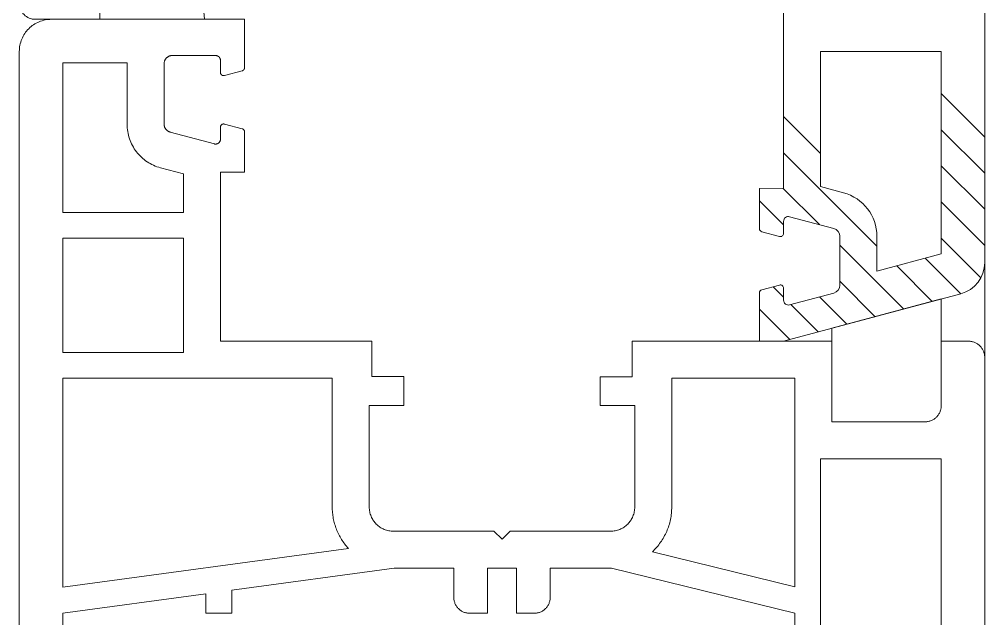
# Model space of a CAD drawing. Header units: centimetres. Extents: x 16433 to 114398, y -50094 to -12305.
# Drawn here: x 66731.34 to 66737.34, y -38597.38 to -38593.66 of the extents above; entities that cross this region are included whole.
import ezdxf

# ---------------------------------------------------------------- set-up
doc = ezdxf.new("R2010")
doc.units = ezdxf.units.CM
doc.header["$LTSCALE"] = 0.5
doc.layers.get('0').update_dxf_attribs({"linetype": 'CONTINUOUS'})
doc.layers.add('0-Coupe A.3', color=7, linetype='CONTINUOUS')

# ---------------------------------------------------------------- blocks, each defined once
blk = doc.blocks.new('Groupe-364-1')
at = {"color": 7, "linetype": 'Continuous', "lineweight": 5}
blk.add_polyline3d([(10408.2603, -46985.6852, 0), (10393.0472, -46988.5662, 0)], dxfattribs=at)
blk = doc.blocks.new('Groupe-369-1')
at = {"color": 7, "linetype": 'Continuous', "lineweight": 5}
for p, q in [((10396.6067, -46987.8921), (10396.3916, -46988.2077)), ((10396.8085, -46987.8779), (10396.6122, -46988.1659)), ((10396.3861, -46987.9339), (10396.1711, -46988.2494)), ((10395.9449, -46988.0175), (10395.7299, -46988.333)), ((10396.1655, -46987.9757), (10395.9505, -46988.2912)), ((10396.9292, -46987.9827), (10396.7536, -46988.2403)), ((10397.0088, -46988.1478), (10396.8332, -46988.4054)), ((10397.0883, -46988.313), (10396.7722, -46988.7768)), ((10397.1679, -46988.4781), (10396.9928, -46988.735)), ((10396.7348, -46988.5498), (10396.2729, -46989.2276)), ((10397.2475, -46988.6432), (10397.1118, -46988.8422)), ((10397.327, -46988.8084), (10397.1914, -46989.0074)), ((10396.6707, -46988.9257), (10396.4911, -46989.1893)), ((10397.4066, -46988.9735), (10397.2563, -46989.194)), ((10396.2355, -46989.0006), (10396.0523, -46989.2693)), ((10397.1552, -46989.0605), (10397.1034, -46989.1365)), ((10396.714, -46989.144), (10396.5946, -46989.3193))]:
    blk.add_line(p, q, dxfattribs=at)
at = {"color": 7, "linetype": 'Continuous', "lineweight": 5, "flags": 128}
for points in [[(10396.2445, -46994.0674, 0.414214), (10396.3241, -46993.9505), (10396.2497, -46993.5575), (10395.9844, -46993.6077)], [(10394.99, -46989.4705), (10396.4905, -46989.1863), (10396.5185, -46989.3337), (10396.7646, -46989.2871, 0.339454), (10396.7808, -46989.269), (10396.7893, -46989.1554, 0.493145), (10396.7656, -46989.1342), (10396.692, -46989.1482, -0.493145), (10396.6565, -46989.1165), (10396.6777, -46988.8324, -0.339454), (10396.7183, -46988.787), (10397.0169, -46988.7305, -0.339454), (10397.0712, -46988.7579), (10397.1948, -46989.0145, -0.493145), (10397.1734, -46989.057), (10397.0997, -46989.071, 0.493145), (10397.0854, -46989.0993), (10397.1348, -46989.2019, 0.339454), (10397.1566, -46989.2129), (10397.4519, -46989.157), (10397.4239, -46989.0096), (10396.9289, -46987.982, 0.339454), (10396.7115, -46987.8723), (10392.5734, -46988.6559)]]:
    blk.add_lwpolyline(points, format="xyb", dxfattribs=at)
blk.add_lwpolyline([(10396.1753, -46993.1645), (10396.1287, -46992.9188), (10395.8389, -46993.0005)], dxfattribs=at)
blk.add_lwpolyline([(10395.473, -46988.3816), (10396.709, -46988.1476), (10396.8887, -46988.5206), (10396.6755, -46988.561, 0.339454), (10396.4483, -46988.8152), (10396.4373, -46988.9623), (10395.6126, -46989.1185), (10395.473, -46988.3816)], format="xyb", close=True, dxfattribs=at)
at = {"color": 7, "linetype": 'Continuous', "lineweight": 5}
for points in [[(10405.8733, -46992.2439, 0), (10396.5392, -46994.0116, 0), (10396.5295, -46994.0131, 0), (10396.5198, -46994.0143, 0), (10396.51, -46994.0149, 0), (10396.5002, -46994.015, 0), (10396.4904, -46994.0147, 0), (10396.4806, -46994.0139, 0), (10396.4708, -46994.0126, 0), (10396.4612, -46994.0108, 0), (10396.4516, -46994.0086, 0), (10396.4422, -46994.0059, 0), (10396.4329, -46994.0027, 0), (10396.4238, -46993.9991, 0), (10396.4148, -46993.995, 0), (10396.4061, -46993.9906, 0), (10396.3976, -46993.9856, 0), (10396.3894, -46993.9803, 0), (10396.3814, -46993.9746, 0), (10396.3737, -46993.9685, 0), (10396.3663, -46993.962, 0), (10396.3593, -46993.9552, 0), (10396.3526, -46993.948, 0), (10396.3462, -46993.9405, 0), (10396.3403, -46993.9327, 0), (10396.3347, -46993.9246, 0), (10396.3295, -46993.9163, 0), (10396.3248, -46993.9077, 0), (10396.3204, -46993.8989, 0), (10396.3165, -46993.8899, 0), (10396.3131, -46993.8807, 0), (10396.3101, -46993.8713, 0), (10396.3076, -46993.8619, 0), (10396.3055, -46993.8523, 0), (10396.0822, -46992.6732, 0), (10396.3775, -46992.6173, 0), (10396.3783, -46992.6172, 0), (10396.3791, -46992.6171, 0), (10396.3799, -46992.617, 0), (10396.3807, -46992.617, 0), (10396.3816, -46992.617, 0), (10396.3824, -46992.617, 0), (10396.3832, -46992.617, 0), (10396.384, -46992.6171, 0), (10396.3848, -46992.6173, 0), (10396.3856, -46992.6174, 0), (10396.3864, -46992.6176, 0), (10396.3872, -46992.6179, 0), (10396.388, -46992.6181, 0), (10396.3887, -46992.6184, 0), (10396.3895, -46992.6187, 0), (10396.3902, -46992.6191, 0), (10396.3909, -46992.6195, 0), (10396.3917, -46992.6199, 0), (10396.3923, -46992.6203, 0), (10396.393, -46992.6208, 0), (10396.3937, -46992.6213, 0), (10396.3943, -46992.6218, 0), (10396.3949, -46992.6224, 0), (10396.3955, -46992.6229, 0), (10396.396, -46992.6235, 0), (10396.3966, -46992.6241, 0), (10396.3971, -46992.6248, 0), (10396.3976, -46992.6254, 0), (10396.398, -46992.6261, 0), (10396.3985, -46992.6268, 0), (10396.3989, -46992.6275, 0), (10396.3992, -46992.6283, 0), (10396.4487, -46992.7309, 0), (10396.4491, -46992.7319, 0), (10396.4495, -46992.733, 0), (10396.4499, -46992.7341, 0), (10396.4502, -46992.7352, 0), (10396.4504, -46992.7363, 0), (10396.4505, -46992.7374, 0), (10396.4506, -46992.7386, 0), (10396.4506, -46992.7397, 0), (10396.4506, -46992.7409, 0), (10396.4505, -46992.742, 0), (10396.4503, -46992.7431, 0), (10396.4501, -46992.7443, 0), (10396.4498, -46992.7454, 0), (10396.4494, -46992.7465, 0), (10396.449, -46992.7475, 0), (10396.4485, -46992.7486, 0), (10396.448, -46992.7496, 0), (10396.4474, -46992.7505, 0), (10396.4467, -46992.7515, 0), (10396.446, -46992.7524, 0), (10396.4452, -46992.7532, 0), (10396.4444, -46992.754, 0), (10396.4436, -46992.7548, 0), (10396.4427, -46992.7555, 0), (10396.4417, -46992.7562, 0), (10396.4408, -46992.7568, 0), (10396.4398, -46992.7573, 0), (10396.4387, -46992.7578, 0), (10396.4377, -46992.7583, 0), (10396.4366, -46992.7586, 0), (10396.4355, -46992.7589, 0), (10396.4344, -46992.7592, 0), (10396.3607, -46992.7731, 0), (10396.3592, -46992.7735, 0), (10396.3578, -46992.7738, 0), (10396.3564, -46992.7743, 0), (10396.355, -46992.7748, 0), (10396.3537, -46992.7754, 0), (10396.3524, -46992.776, 0), (10396.3511, -46992.7768, 0), (10396.3498, -46992.7775, 0), (10396.3486, -46992.7784, 0), (10396.3474, -46992.7793, 0), (10396.3463, -46992.7802, 0), (10396.3452, -46992.7812, 0), (10396.3442, -46992.7823, 0), (10396.3432, -46992.7834, 0), (10396.3423, -46992.7845, 0), (10396.3415, -46992.7857, 0), (10396.3407, -46992.787, 0), (10396.3399, -46992.7882, 0), (10396.3393, -46992.7895, 0), (10396.3386, -46992.7909, 0), (10396.3381, -46992.7923, 0), (10396.3376, -46992.7937, 0), (10396.3372, -46992.7951, 0), (10396.3369, -46992.7965, 0), (10396.3366, -46992.7979, 0), (10396.3364, -46992.7994, 0), (10396.3363, -46992.8009, 0), (10396.3363, -46992.8023, 0), (10396.3363, -46992.8038, 0), (10396.3364, -46992.8053, 0), (10396.3365, -46992.8068, 0), (10396.3368, -46992.8082, 0), (10396.387, -46993.0735, 0), (10396.3875, -46993.0759, 0), (10396.3882, -46993.0783, 0), (10396.3889, -46993.0806, 0), (10396.3898, -46993.0829, 0), (10396.3908, -46993.0851, 0), (10396.3918, -46993.0874, 0), (10396.393, -46993.0895, 0), (10396.3943, -46993.0916, 0), (10396.3957, -46993.0936, 0), (10396.3972, -46993.0956, 0), (10396.3988, -46993.0974, 0), (10396.4005, -46993.0992, 0), (10396.4022, -46993.1009, 0), (10396.4041, -46993.1025, 0), (10396.406, -46993.1041, 0), (10396.408, -46993.1055, 0), (10396.41, -46993.1068, 0), (10396.4122, -46993.1081, 0), (10396.4144, -46993.1092, 0), (10396.4166, -46993.1102, 0), (10396.4189, -46993.1111, 0), (10396.4212, -46993.1119, 0), (10396.4236, -46993.1126, 0), (10396.4259, -46993.1131, 0), (10396.4284, -46993.1136, 0), (10396.4308, -46993.1139, 0), (10396.4332, -46993.1141, 0), (10396.4357, -46993.1142, 0), (10396.4381, -46993.1141, 0), (10396.4406, -46993.114, 0), (10396.443, -46993.1137, 0), (10396.4454, -46993.1133, 0), (10396.8158, -46993.0432, 0), (10396.8178, -46993.0428, 0), (10396.8198, -46993.0423, 0), (10396.8218, -46993.0417, 0), (10396.8237, -46993.041, 0), (10396.8256, -46993.0403, 0), (10396.8275, -46993.0394, 0), (10396.8293, -46993.0385, 0), (10396.8311, -46993.0376, 0), (10396.8329, -46993.0365, 0), (10396.8346, -46993.0354, 0), (10396.8363, -46993.0342, 0), (10396.8379, -46993.033, 0), (10396.8394, -46993.0317, 0), (10396.841, -46993.0303, 0), (10396.8424, -46993.0289, 0), (10396.8438, -46993.0274, 0), (10396.8451, -46993.0258, 0), (10396.8464, -46993.0242, 0), (10396.8476, -46993.0225, 0), (10396.8487, -46993.0208, 0), (10396.8498, -46993.0191, 0), (10396.8508, -46993.0173, 0), (10396.8517, -46993.0155, 0), (10396.8525, -46993.0136, 0), (10396.8533, -46993.0117, 0), (10396.854, -46993.0098, 0), (10396.8546, -46993.0078, 0), (10396.8551, -46993.0058, 0), (10396.8555, -46993.0039, 0), (10396.8559, -46993.0018, 0), (10396.8562, -46992.9998, 0), (10396.8564, -46992.9978, 0), (10396.8776, -46992.7137, 0), (10396.8777, -46992.712, 0), (10396.8777, -46992.7103, 0), (10396.8776, -46992.7085, 0), (10396.8773, -46992.7068, 0), (10396.877, -46992.7051, 0), (10396.8766, -46992.7035, 0), (10396.8761, -46992.7018, 0), (10396.8755, -46992.7002, 0), (10396.8748, -46992.6987, 0), (10396.8741, -46992.6971, 0), (10396.8732, -46992.6956, 0), (10396.8722, -46992.6942, 0), (10396.8712, -46992.6928, 0), (10396.8701, -46992.6915, 0), (10396.8689, -46992.6903, 0), (10396.8677, -46992.6891, 0), (10396.8664, -46992.688, 0), (10396.865, -46992.6869, 0), (10396.8636, -46992.686, 0), (10396.8621, -46992.6851, 0), (10396.8606, -46992.6843, 0), (10396.859, -46992.6837, 0), (10396.8574, -46992.6831, 0), (10396.8557, -46992.6825, 0), (10396.8541, -46992.6821, 0), (10396.8524, -46992.6818, 0), (10396.8507, -46992.6816, 0), (10396.849, -46992.6815, 0), (10396.8472, -46992.6815, 0), (10396.8455, -46992.6815, 0), (10396.8438, -46992.6817, 0), (10396.8421, -46992.682, 0), (10396.7684, -46992.6959, 0), (10396.7673, -46992.6961, 0), (10396.7662, -46992.6962, 0), (10396.765, -46992.6963, 0), (10396.7639, -46992.6963, 0), (10396.7627, -46992.6962, 0), (10396.7616, -46992.696, 0), (10396.7605, -46992.6958, 0), (10396.7594, -46992.6955, 0), (10396.7583, -46992.6952, 0), (10396.7572, -46992.6948, 0), (10396.7561, -46992.6943, 0), (10396.7551, -46992.6938, 0), (10396.7541, -46992.6933, 0), (10396.7532, -46992.6926, 0), (10396.7523, -46992.6919, 0), (10396.7514, -46992.6912, 0), (10396.7505, -46992.6904, 0), (10396.7498, -46992.6896, 0), (10396.749, -46992.6887, 0), (10396.7483, -46992.6878, 0), (10396.7477, -46992.6868, 0), (10396.7471, -46992.6858, 0), (10396.7466, -46992.6848, 0), (10396.7462, -46992.6838, 0), (10396.7458, -46992.6827, 0), (10396.7454, -46992.6816, 0), (10396.7452, -46992.6805, 0), (10396.7449, -46992.6794, 0), (10396.7448, -46992.6782, 0), (10396.7447, -46992.6771, 0), (10396.7447, -46992.6759, 0), (10396.7448, -46992.6748, 0), (10396.7533, -46992.5612, 0), (10396.7533, -46992.5604, 0), (10396.7534, -46992.5596, 0), (10396.7536, -46992.5588, 0), (10396.7538, -46992.558, 0), (10396.754, -46992.5572, 0), (10396.7542, -46992.5564, 0), (10396.7545, -46992.5557, 0), (10396.7548, -46992.5549, 0), (10396.7551, -46992.5541, 0), (10396.7555, -46992.5534, 0), (10396.7559, -46992.5527, 0), (10396.7563, -46992.552, 0), (10396.7568, -46992.5513, 0), (10396.7572, -46992.5507, 0), (10396.7577, -46992.55, 0), (10396.7583, -46992.5494, 0), (10396.7588, -46992.5488, 0), (10396.7594, -46992.5482, 0), (10396.76, -46992.5477, 0), (10396.7607, -46992.5471, 0), (10396.7613, -46992.5466, 0), (10396.762, -46992.5462, 0), (10396.7627, -46992.5457, 0), (10396.7634, -46992.5453, 0), (10396.7641, -46992.5449, 0), (10396.7648, -46992.5446, 0), (10396.7656, -46992.5442, 0), (10396.7663, -46992.5439, 0), (10396.7671, -46992.5437, 0), (10396.7679, -46992.5434, 0), (10396.7687, -46992.5432, 0), (10396.7695, -46992.5431, 0), (10397.0156, -46992.4964, 0), (10397.0435, -46992.6438, 0), (10398.0752, -46992.4485, 0), (10397.9003, -46991.5249, 0), (10398.1164, -46991.4839, 0), (10398.0792, -46991.2874, 0), (10398.2561, -46991.2539, 0), (10398.2961, -46991.4652, 0), (10398.9151, -46991.348, 0), (10398.9223, -46991.3464, 0), (10398.9294, -46991.3445, 0), (10398.9364, -46991.3423, 0), (10398.9433, -46991.3397, 0), (10398.9501, -46991.3368, 0), (10398.9567, -46991.3335, 0), (10398.9631, -46991.3299, 0), (10398.9694, -46991.3261, 0), (10398.9754, -46991.3219, 0), (10398.9813, -46991.3174, 0), (10398.9869, -46991.3126, 0), (10398.9923, -46991.3076, 0), (10398.9974, -46991.3023, 0), (10399.0023, -46991.2968, 0), (10399.0068, -46991.291, 0), (10399.0111, -46991.2851, 0), (10399.0151, -46991.2789, 0), (10399.0188, -46991.2725, 0), (10399.0222, -46991.266, 0), (10399.0252, -46991.2592, 0), (10399.0279, -46991.2524, 0), (10399.0303, -46991.2454, 0), (10399.0323, -46991.2384, 0), (10399.034, -46991.2312, 0), (10399.0354, -46991.2239, 0), (10399.0363, -46991.2166, 0), (10399.0369, -46991.2093, 0), (10399.0372, -46991.202, 0), (10399.0371, -46991.1946, 0), (10399.0366, -46991.1872, 0), (10399.0358, -46991.1799, 0), (10399.0346, -46991.1727, 0), (10398.9183, -46990.5586, 0), (10398.9581, -46990.5001, 0), (10398.8997, -46990.4603, 0), (10398.7834, -46989.8462, 0), (10398.7818, -46989.839, 0), (10398.7799, -46989.8319, 0), (10398.7777, -46989.8249, 0), (10398.7751, -46989.818, 0), (10398.7722, -46989.8113, 0), (10398.7689, -46989.8047, 0), (10398.7654, -46989.7982, 0), (10398.7615, -46989.792, 0), (10398.7573, -46989.7859, 0), (10398.7528, -46989.7801, 0), (10398.7481, -46989.7744, 0), (10398.743, -46989.7691, 0), (10398.7377, -46989.7639, 0), (10398.7322, -46989.7591, 0), (10398.7264, -46989.7545, 0), (10398.7205, -46989.7502, 0), (10398.7143, -46989.7462, 0), (10398.7079, -46989.7425, 0), (10398.7014, -46989.7391, 0), (10398.6947, -46989.7361, 0), (10398.6878, -46989.7334, 0), (10398.6808, -46989.731, 0), (10398.6738, -46989.729, 0), (10398.6666, -46989.7273, 0), (10398.6594, -46989.726, 0), (10398.6521, -46989.725, 0), (10398.6447, -46989.7244, 0), (10398.6374, -46989.7242, 0), (10398.63, -46989.7243, 0), (10398.6227, -46989.7247, 0), (10398.6153, -46989.7256, 0), (10398.6081, -46989.7268, 0), (10397.9891, -46989.844, 0), (10398.0291, -46990.0552, 0), (10397.8522, -46990.0887, 0), (10397.815, -46989.8922, 0), (10397.5989, -46989.9332, 0), (10397.3848, -46988.8029, 0), (10397.3681, -46988.7148, 0), (10397.8594, -46988.6218, 0), (10397.7515, -46988.0519, 0), (10397.7504, -46988.0471, 0), (10397.7492, -46988.0424, 0), (10397.7477, -46988.0377, 0), (10397.746, -46988.0331, 0), (10397.744, -46988.0286, 0), (10397.7418, -46988.0242, 0), (10397.7395, -46988.0199, 0), (10397.7369, -46988.0157, 0), (10397.7341, -46988.0117, 0), (10397.7311, -46988.0078, 0), (10397.7279, -46988.004, 0), (10397.7246, -46988.0005, 0), (10397.7211, -46987.997, 0), (10397.7174, -46987.9938, 0), (10397.7135, -46987.9907, 0), (10397.7095, -46987.9879, 0), (10397.7054, -46987.9852, 0), (10397.7012, -46987.9828, 0), (10397.6968, -46987.9805, 0), (10397.6923, -46987.9785, 0), (10397.6878, -46987.9767, 0), (10397.6831, -46987.9751, 0), (10397.6784, -46987.9737, 0), (10397.6736, -46987.9726, 0), (10397.6688, -46987.9717, 0), (10397.6639, -46987.9711, 0), (10397.659, -46987.9707, 0), (10397.6541, -46987.9705, 0), (10397.6492, -46987.9706, 0), (10397.6443, -46987.9709, 0), (10397.6395, -46987.9715, 0), (10397.6346, -46987.9723, 0), (10397.2416, -46988.0467, 0), (10397.21, -46987.8797, 0), (10397.2092, -46987.8748, 0), (10397.2086, -46987.8699, 0), (10397.2083, -46987.865, 0), (10397.2082, -46987.8601, 0), (10397.2084, -46987.8552, 0), (10397.2088, -46987.8503, 0), (10397.2094, -46987.8455, 0), (10397.2103, -46987.8406, 0), (10397.2114, -46987.8359, 0), (10397.2128, -46987.8311, 0), (10397.2144, -46987.8265, 0), (10397.2162, -46987.8219, 0), (10397.2182, -46987.8175, 0), (10397.2205, -46987.8131, 0), (10397.2229, -46987.8089, 0), (10397.2256, -46987.8047, 0), (10397.2285, -46987.8007, 0), (10397.2315, -46987.7969, 0), (10397.2347, -46987.7932, 0), (10397.2382, -46987.7897, 0), (10397.2417, -46987.7863, 0), (10397.2455, -46987.7832, 0), (10397.2494, -46987.7802, 0), (10397.2534, -46987.7774, 0), (10397.2576, -46987.7748, 0), (10397.2619, -46987.7724, 0), (10397.2663, -46987.7703, 0), (10397.2708, -46987.7683, 0), (10397.2754, -46987.7666, 0), (10397.2801, -46987.7651, 0), (10397.2848, -46987.7638, 0), (10397.2896, -46987.7628, 0), (10398.1739, -46987.5953, 0), (10406.3403, -46986.0488, 0)], [(10399.0084, -46989.7985, 0), (10399.0714, -46988.6263, 0), (10399.9213, -46988.4654, 0)], [(10400.9055, -46992.9099, 0), (10399.918, -46993.0969, 0), (10399.6336, -46992.2449, 0), (10399.7524, -46992.2224, 0), (10399.7227, -46992.0652, 0), (10399.5824, -46992.0918, 0), (10399.2596, -46991.125, 0), (10399.1908, -46990.7614, 0), (10399.3676, -46990.7279, 0), (10399.3724, -46990.7269, 0), (10399.3772, -46990.7256, 0), (10399.3818, -46990.7241, 0), (10399.3864, -46990.7224, 0), (10399.3909, -46990.7205, 0), (10399.3953, -46990.7183, 0), (10399.3996, -46990.7159, 0), (10399.4038, -46990.7133, 0), (10399.4079, -46990.7105, 0), (10399.4117, -46990.7076, 0), (10399.4155, -46990.7044, 0), (10399.4191, -46990.701, 0), (10399.4225, -46990.6975, 0), (10399.4257, -46990.6938, 0), (10399.4288, -46990.69, 0), (10399.4317, -46990.686, 0), (10399.4343, -46990.6819, 0), (10399.4368, -46990.6776, 0), (10399.439, -46990.6733, 0), (10399.4411, -46990.6688, 0), (10399.4429, -46990.6642, 0), (10399.4444, -46990.6596, 0), (10399.4458, -46990.6549, 0), (10399.4469, -46990.6501, 0), (10399.4478, -46990.6453, 0), (10399.4484, -46990.6404, 0), (10399.4489, -46990.6355, 0), (10399.449, -46990.6306, 0), (10399.4489, -46990.6257, 0), (10399.4486, -46990.6208, 0), (10399.4481, -46990.6159, 0), (10399.4473, -46990.6111, 0), (10399.4268, -46990.503, 0), (10399.1517, -46990.5551, 0), (10399.1182, -46990.3782, 0), (10399.3933, -46990.3261, 0), (10399.3728, -46990.218, 0), (10399.3718, -46990.2132, 0), (10399.3705, -46990.2085, 0), (10399.3691, -46990.2038, 0), (10399.3673, -46990.1992, 0), (10399.3654, -46990.1947, 0), (10399.3632, -46990.1903, 0), (10399.3608, -46990.186, 0), (10399.3582, -46990.1819, 0), (10399.3555, -46990.1778, 0), (10399.3525, -46990.1739, 0), (10399.3493, -46990.1702, 0), (10399.3459, -46990.1666, 0), (10399.3424, -46990.1632, 0), (10399.3387, -46990.1599, 0), (10399.3349, -46990.1569, 0), (10399.3309, -46990.154, 0), (10399.3268, -46990.1514, 0), (10399.3225, -46990.1489, 0), (10399.3182, -46990.1467, 0), (10399.3137, -46990.1446, 0), (10399.3091, -46990.1428, 0), (10399.3045, -46990.1412, 0), (10399.2998, -46990.1399, 0), (10399.295, -46990.1388, 0), (10399.2902, -46990.1379, 0), (10399.2853, -46990.1372, 0), (10399.2804, -46990.1368, 0), (10399.2755, -46990.1367, 0), (10399.2706, -46990.1367, 0), (10399.2657, -46990.1371, 0), (10399.2608, -46990.1376, 0), (10399.256, -46990.1384, 0), (10399.0791, -46990.1719, 0), (10399.0094, -46989.8034, 0), (10399.0093, -46989.8033, 0), (10399.0093, -46989.8031, 0), (10399.0093, -46989.803, 0), (10399.0092, -46989.8028, 0), (10399.0092, -46989.8027, 0), (10399.0092, -46989.8025, 0), (10399.0091, -46989.8024, 0), (10399.0091, -46989.8022, 0), (10399.0091, -46989.8021, 0), (10399.0091, -46989.8019, 0), (10399.009, -46989.8018, 0), (10399.009, -46989.8016, 0), (10399.009, -46989.8014, 0), (10399.0089, -46989.8013, 0), (10399.0089, -46989.8011, 0), (10399.0089, -46989.801, 0), (10399.0088, -46989.8008, 0), (10399.0088, -46989.8007, 0), (10399.0088, -46989.8005, 0), (10399.0088, -46989.8004, 0), (10399.0087, -46989.8002, 0), (10399.0087, -46989.8001, 0), (10399.0087, -46989.7999, 0), (10399.0086, -46989.7998, 0), (10399.0086, -46989.7996, 0), (10399.0086, -46989.7995, 0), (10399.0085, -46989.7993, 0), (10399.0085, -46989.7991, 0), (10399.0085, -46989.799, 0), (10399.0085, -46989.7988, 0), (10399.0084, -46989.7987, 0), (10399.0084, -46989.7985, 0)], [(10397.2896, -46987.7628, 0), (10396.7115, -46987.8723, 0)], [(10397.7515, -46988.0519, 0), (10397.8594, -46988.6218, 0), (10397.2891, -46988.7298, 0), (10396.9836, -46988.0956, 0), (10397.6346, -46987.9723, 0), (10397.6395, -46987.9715, 0), (10397.6443, -46987.9709, 0), (10397.6492, -46987.9706, 0), (10397.6541, -46987.9705, 0), (10397.659, -46987.9707, 0), (10397.6639, -46987.9711, 0), (10397.6688, -46987.9717, 0), (10397.6736, -46987.9726, 0), (10397.6784, -46987.9737, 0), (10397.6831, -46987.9751, 0), (10397.6878, -46987.9767, 0), (10397.6923, -46987.9785, 0), (10397.6968, -46987.9805, 0), (10397.7012, -46987.9828, 0), (10397.7054, -46987.9852, 0), (10397.7095, -46987.9879, 0), (10397.7135, -46987.9907, 0), (10397.7174, -46987.9938, 0), (10397.7211, -46987.997, 0), (10397.7246, -46988.0005, 0), (10397.7279, -46988.004, 0), (10397.7311, -46988.0078, 0), (10397.7341, -46988.0117, 0), (10397.7369, -46988.0157, 0), (10397.7395, -46988.0199, 0), (10397.7418, -46988.0242, 0), (10397.744, -46988.0286, 0), (10397.746, -46988.0331, 0), (10397.7477, -46988.0377, 0), (10397.7492, -46988.0424, 0), (10397.7504, -46988.0471, 0), (10397.7515, -46988.0519, 0)], [(10398.8606, -46989.5676, 0), (10398.8527, -46989.562, 0), (10398.8446, -46989.5565, 0), (10398.8364, -46989.5513, 0), (10398.8281, -46989.5463, 0), (10398.8196, -46989.5414, 0), (10398.811, -46989.5369, 0), (10398.8023, -46989.5325, 0), (10398.7935, -46989.5283, 0), (10398.7846, -46989.5244, 0), (10398.7756, -46989.5207, 0), (10398.7665, -46989.5173, 0), (10398.7573, -46989.514, 0), (10398.7481, -46989.5111, 0), (10398.7387, -46989.5083, 0), (10398.7293, -46989.5058, 0), (10398.7199, -46989.5035, 0), (10398.7104, -46989.5015, 0), (10398.7008, -46989.4997, 0), (10398.6912, -46989.4982, 0), (10398.6815, -46989.4969, 0), (10398.6719, -46989.4958, 0), (10398.6622, -46989.4951, 0), (10398.6524, -46989.4945, 0), (10398.6427, -46989.4942, 0), (10398.633, -46989.4942, 0), (10398.6233, -46989.4944, 0), (10398.6135, -46989.4948, 0), (10398.6038, -46989.4955, 0), (10398.5941, -46989.4965, 0), (10398.5845, -46989.4977, 0), (10398.5749, -46989.4991, 0), (10398.5653, -46989.5008, 0), (10397.7793, -46989.6496, 0), (10397.6369, -46988.898, 0), (10398.9095, -46988.657, 0), (10398.8606, -46989.5676, 0)], [(10399.192, -46991.4275, 0), (10399.7594, -46993.1269, 0), (10398.4835, -46993.3685, 0), (10398.1719, -46991.7228, 0), (10398.9579, -46991.5739, 0), (10398.9665, -46991.5722, 0), (10398.9752, -46991.5702, 0), (10398.9837, -46991.5681, 0), (10398.9922, -46991.5658, 0), (10399.0007, -46991.5632, 0), (10399.0091, -46991.5605, 0), (10399.0174, -46991.5576, 0), (10399.0257, -46991.5544, 0), (10399.0339, -46991.5511, 0), (10399.042, -46991.5476, 0), (10399.05, -46991.5439, 0), (10399.0579, -46991.5401, 0), (10399.0658, -46991.536, 0), (10399.0735, -46991.5318, 0), (10399.0812, -46991.5273, 0), (10399.0887, -46991.5227, 0), (10399.0961, -46991.518, 0), (10399.1034, -46991.513, 0), (10399.1106, -46991.5079, 0), (10399.1177, -46991.5027, 0), (10399.1247, -46991.4972, 0), (10399.1315, -46991.4916, 0), (10399.1382, -46991.4859, 0), (10399.1448, -46991.48, 0), (10399.1512, -46991.4739, 0), (10399.1575, -46991.4677, 0), (10399.1636, -46991.4613, 0), (10399.1696, -46991.4548, 0), (10399.1754, -46991.4482, 0), (10399.1811, -46991.4414, 0), (10399.1866, -46991.4346, 0), (10399.192, -46991.4275, 0)], [(10397.0857, -46993.0149, 0), (10397.0967, -46992.8678, 0), (10397.332, -46992.8233, 0), (10397.4715, -46993.5602, 0), (10396.5578, -46993.7332, 0), (10396.4833, -46993.3402, 0), (10396.8586, -46993.2692, 0), (10396.8698, -46993.2668, 0), (10396.8809, -46993.264, 0), (10396.8919, -46993.2607, 0), (10396.9027, -46993.257, 0), (10396.9134, -46993.2528, 0), (10396.9239, -46993.2483, 0), (10396.9342, -46993.2432, 0), (10396.9443, -46993.2378, 0), (10396.9541, -46993.232, 0), (10396.9637, -46993.2257, 0), (10396.9731, -46993.2191, 0), (10396.9821, -46993.2121, 0), (10396.9909, -46993.2047, 0), (10396.9994, -46993.197, 0), (10397.0075, -46993.189, 0), (10397.0153, -46993.1806, 0), (10397.0228, -46993.1719, 0), (10397.0299, -46993.1629, 0), (10397.0366, -46993.1536, 0), (10397.0429, -46993.1441, 0), (10397.0489, -46993.1343, 0), (10397.0544, -46993.1243, 0), (10397.0595, -46993.114, 0), (10397.0642, -46993.1036, 0), (10397.0685, -46993.0929, 0), (10397.0723, -46993.0821, 0), (10397.0757, -46993.0712, 0), (10397.0786, -46993.0601, 0), (10397.0811, -46993.049, 0), (10397.0831, -46993.0377, 0), (10397.0846, -46993.0263, 0), (10397.0857, -46993.0149, 0)]]:
    blk.add_polyline3d(points, dxfattribs=at)
for points in [[(10398.0984, -46988.6478), (10397.9589, -46987.9109), (10399.8601, -46987.5508), (10399.9996, -46988.2877)], [(10398.1868, -46992.6614), (10398.3263, -46993.3983), (10397.6287, -46993.5304), (10397.4892, -46992.7935)]]:
    blk.add_3dface(points, dxfattribs=at)
at = {"color": 7}
blk.add_blockref('Groupe-364-1', (0, 0), dxfattribs=at)

msp = doc.modelspace()

# ---------------------------------------------------------------- block references
at = {"layer": '0-Coupe A.3', "color": 7, "rotation": 259.2764052561336}
msp.add_blockref('Groupe-369-1', (114839.1566, -37123.1143), dxfattribs=at)

doc.saveas('drawing.dxf')
